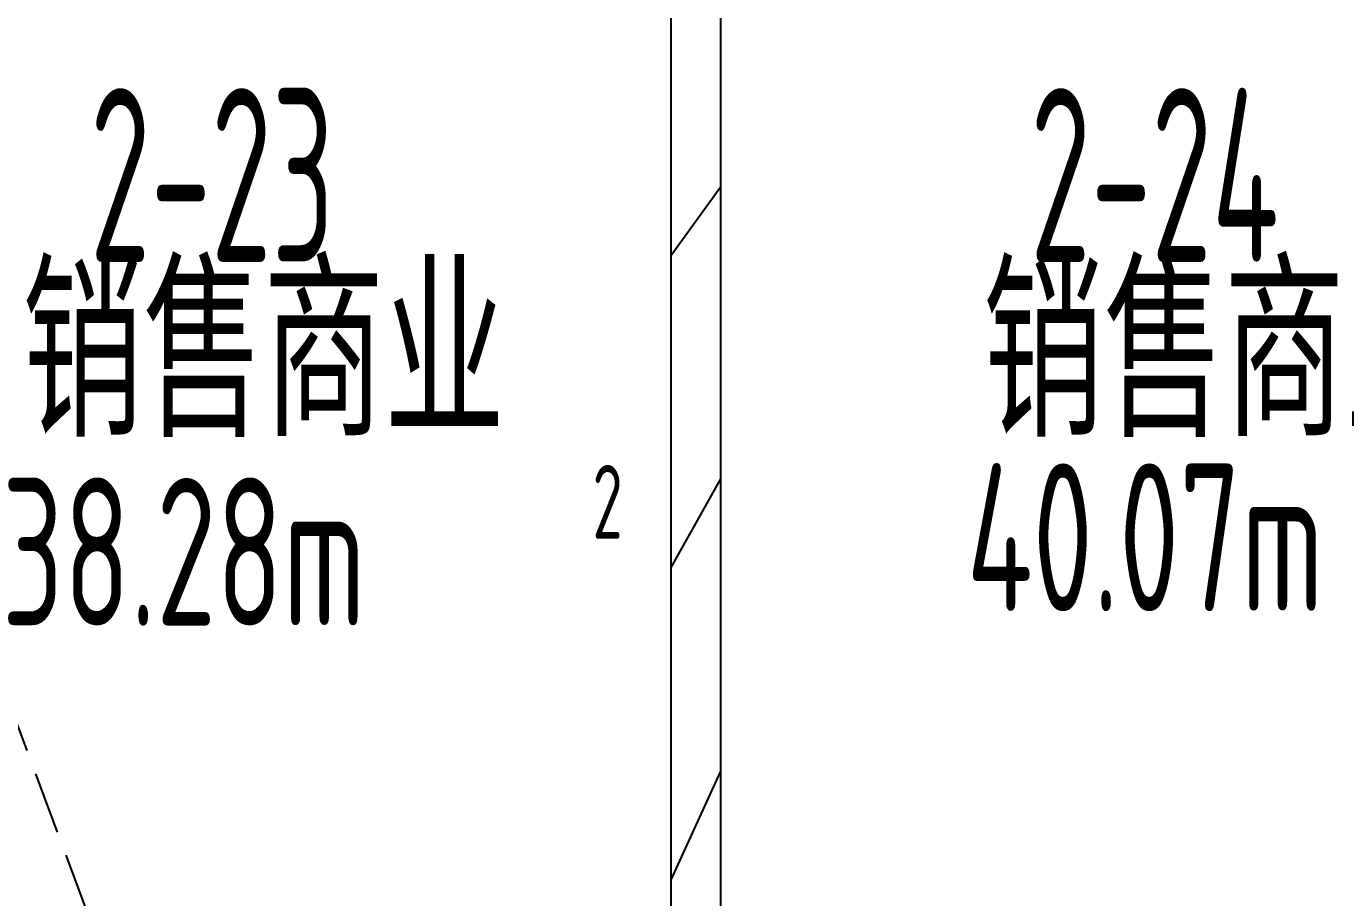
# Model space of a CAD drawing. Header units: inches. Extents: x 0 to 1813292486, y 0 to 3473589894.
# Drawn here: x 600541788 to 600547103, y 3473205758 to 3473209268 of the extents above; entities that cross this region are included whole.
import ezdxf

# ---------------------------------------------------------------- set-up
doc = ezdxf.new("R2010")
doc.units = ezdxf.units.IN
doc.header["$LTSCALE"] = 1000
doc.header["$MEASUREMENT"] = 0
doc.linetypes.add('AX-MALL-WALL-P02-QT$0$DASH', pattern=[0.35, 0.25, -0.1])
for name, color, linetype in [('A-Anno-Note', 241, 'Continuous'), ('AX-MALL-P02-200$0$A-Anno-Note', 241, 'Continuous'), ('AX-MALL-WALL-P02$0$A-Anno-Note', 241, 'Continuous'), ('AX-MALL-WALL-P02-QT$0$A-Detl-Patt', 8, 'Continuous'), ('AX-MALL-WALL-P02-QT$0$A-Detl-Thin', 131, 'Continuous'), ('AX-MALL-WALL-P02-QT$0$A-Wall', 2, 'Continuous'), ('AX-MALL-WALL-P02-QT$0$A-Wall-Patt', 13, 'Continuous'), ('AX-MALL-WORD-P02$0$A-Anno-Note', 241, 'Continuous'), ('AX-MALL-WORD-P02$0$A-Spac-Iden', 231, 'Continuous')]:
    doc.layers.add(name, color=color, linetype=linetype)
doc.styles.add('AX-MALL-WORD-P02$0$_TCH_SPACE', font='gbenor.shx', dxfattribs={"bigfont": 'gbcbig.shx'})
doc.styles.add('AX-MALL-WORD-P02$0$STANDARD', font='gbenor.shx', dxfattribs={"bigfont": 'gbcbig.shx'})

# ---------------------------------------------------------------- blocks, each defined once
blk = doc.blocks.new('AX-MALL-WORD-P02')
at = {"layer": 'AX-MALL-WORD-P02$0$A-Anno-Note', "style": 'AX-MALL-WORD-P02$0$STANDARD', "width": 0.6}
for s, p in [('2-23', (600346370.8466125, 3473081577.002503)), ('2-24', (600349920.3561637, 3473080254.706042))]:
    blk.add_text(s, height=700, rotation=339.5681613092015, dxfattribs=at).set_placement(p)
at = {"layer": 'AX-MALL-WORD-P02$0$A-Anno-Note', "style": 'AX-MALL-WORD-P02$0$STANDARD'}
for p in [(600345869.3012302, 3473081013.504818), (600349495.739641, 3473079662.5501)]:
    blk.add_text('销售商业', height=675.177304964539, rotation=339.5681613092015, dxfattribs=at).set_placement(p)
at = {"layer": 'AX-MALL-WORD-P02$0$A-Spac-Iden', "style": 'AX-MALL-WORD-P02$0$_TCH_SPACE', "width": 0.7}
for s, height, p in [('38.28m', 595, (600345526.5035887, 3473080327.919643)), ('2', 297.5, (600347878.9558691, 3473079825.059555)), ('40.07m', 595, (600349189.0583584, 3473079025.976438))]:
    blk.add_text(s, height=height, rotation=339.5681613091017, dxfattribs=at).set_placement(p)
blk = doc.blocks.new('AX-MALL-WALL-P02-QT$0$tj')
at = {"layer": 'AX-MALL-WALL-P02-QT$0$A-Detl-Patt'}
h = blk.add_hatch(dxfattribs=at)
h.set_pattern_fill('STEEL', color=256, scale=100.0000000000001, angle=50.43183869082386)
h.set_pattern_definition([(75.00000000004839, (-14278.19445574284, 156289.8254051208), (-153.3407249234246, 41.08752340989569), []), (75.00000000004839, (-14317.88195610046, 156358.5661673546), (-153.3407249234246, 41.08752340989569), [])])
edge = h.paths.add_edge_path()
edge.add_line((88101.273016572, 47666.64152574539), (87883.93542659283, 47459.84604215622))
edge.add_line((87883.93542659283, 47459.84604215622), (91571.54751467705, 43584.64122533798))
edge.add_arc((262949.389629302, 558937.705083496), 543101.4133620498, 251.6057364187558, 260.0288666978238)
edge.add_arc((172180.8466627672, -2862.146247219684), 27099.9982179492, 64.7128659603706, 96.9316049602786, ccw=False)
edge.add_arc((262948.9730309481, 558936.3205539446), 543099.9677998082, 261.6155114784545, 271.7251478115656)
edge.add_line((279298.9759148359, 16082.51663446426), (279298.9759315252, 16382.65274763107))
edge.add_arc((262948.9742454757, 558936.3204835369), 542799.9676941936, 261.62020364125146, 271.7261014454634, ccw=False)
edge.add_arc((172180.8456921196, -2862.14609140989), 27400.00151046549, 64.80631838577902, 96.83815911678944)
edge.add_arc((262949.394896181, 558937.7037490648), 542801.4137571028, 251.6136389015772, 260.02417327084333, ccw=False)
edge.add_line((91737.26096642017, 43845.69257831573), (88101.273016572, 47666.64152574539))
blk = doc.blocks.new('AX-MALL-WALL-P02-QT')
at = {"layer": 'AX-MALL-WALL-P02-QT$0$A-Wall-Patt'}
h = blk.add_hatch(dxfattribs=at)
h.set_pattern_fill('普通砖', color=256, scale=200, style=0)
h.set_pattern_definition([(45, (0, 359.0227), (-353.55353201463, 353.55353201463), [])])
h.paths.add_polyline_path([(600346967.179441, 3473076197.967422), (600347097.0262581, 3473076245.461627), (600350253.4197618, 3473084718.333798), (600350182.9838024, 3473084815.715624), (600350066.0021325, 3473084788.152364), (600346916.7070831, 3473076334.334946)])
at = {"layer": 'AX-MALL-WALL-P02-QT$0$A-Detl-Patt', "linetype": 'AX-MALL-WALL-P02-QT$0$DASH'}
blk.add_line((600345450.3799645, 3473086721.034152), (600345434.871573, 3473064680.411211), dxfattribs=at)
at = {"layer": 'AX-MALL-WALL-P02-QT$0$A-Wall'}
for p, q in [((600346916.7070831, 3473076334.334946), (600350066.0021325, 3473084788.152364)), ((600347097.0262581, 3473076245.461627), (600350253.4197618, 3473084718.333798))]:
    blk.add_line(p, q, dxfattribs=at)
at = {"layer": 'AX-MALL-WALL-P02-QT$0$A-Detl-Thin', "rotation": 339.5681613091762}
blk.add_blockref('AX-MALL-WALL-P02-QT$0$tj', (600144118.6961328, 3473128496.287411), dxfattribs=at)
blk = doc.blocks.new('AX-MALL-WALL-P02')
at = {"layer": 'AX-MALL-WALL-P02$0$A-Anno-Note'}
blk.add_blockref('AX-MALL-WORD-P02', (0, 0), dxfattribs=at)
blk.add_blockref('AX-MALL-WALL-P02-QT', (0, 0), dxfattribs=at)
blk = doc.blocks.new('AX-MALL-P02-200')
at = {"layer": 'AX-MALL-P02-200$0$A-Anno-Note'}
blk.add_blockref('AX-MALL-WALL-P02', (0, 0), dxfattribs=at)

msp = doc.modelspace()

# ---------------------------------------------------------------- block references
at = {"layer": 'A-Anno-Note', "rotation": 20.43183869077545}
msp.add_blockref('AX-MALL-P02-200', (1250392458.527329, 9048125.682563305), dxfattribs=at)

doc.saveas('drawing.dxf')
